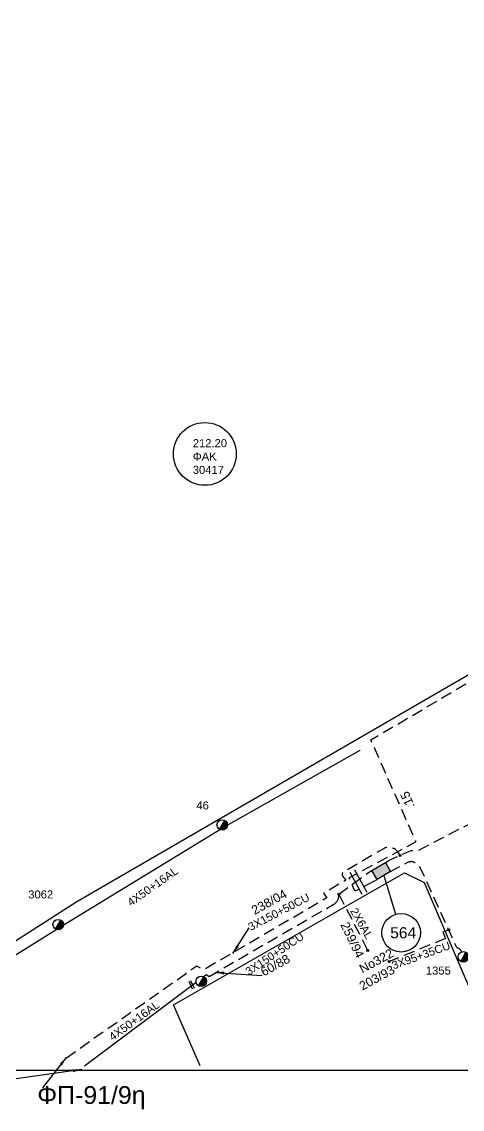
# Model space of a CAD drawing. Header units: millimetres. Extents: x 938 to 3112, y 793 to 1825.
# Drawn here: x 1285.4 to 1384.3, y 795.7 to 1040.3 of the extents above; entities that cross this region are included whole.
import ezdxf
from ezdxf.enums import TextEntityAlignment as Align

# ---------------------------------------------------------------- set-up
doc = ezdxf.new("R2010")
doc.units = ezdxf.units.MM
doc.linetypes.add('DASHED', pattern=[19.05, 12.7, -6.35])
for name, color, linetype in [('Link Box 4 Διευθύνσεων', 7, 'Continuous'), ('Γέφυρες Εναερίου Δικτύου', 7, 'Continuous'), ('Γυμνά εναέρια ΧΤ και ΦΟΠ (3Φ)   4x50+16AL', 7, 'Continuous'), ('Επιγραφές - Σχήματα', 7, 'Continuous'), ('Καλώδια ΧΤ   2x6AL', 7, 'DASHED'), ('Καλώδια ΧΤ   3x150+50CU', 7, 'DASHED'), ('Καλώδια ΧΤ   3x95+35CU', 7, 'DASHED'), ('Μηχανική τομή', 7, 'Continuous'), ('Στύλος ΦΜ', 7, 'Continuous'), ('Στύλος ΦΜ @ 1', 7, 'Continuous'), ('Συνδέσεις', 7, 'Continuous'), ('Τομή', 7, 'Continuous'), ('Υπόβαθρο ΔΕΗ', 7, 'Continuous'), ('Υπόγεια Καλώδια Δικτύου ΧΤ   .15', 7, 'DASHED')]:
    doc.layers.add(name, color=color, linetype=linetype)
doc.styles.get("Standard").update_dxf_attribs({"font": 'arial.ttf'})
doc.linetypes.add('SYN_LINE', pattern='A,0.5,-0.0001,["/\\/\\/\\/",Standard,S=0.1,R=0,X=0,Y=-0.05],-0.25', length=0.7501)
doc.dimstyles.new('ISO-25', dxfattribs={"dimtxt": 2.5, "dimasz": 2.5, "dimexe": 1.25, "dimexo": 0.625, "dimtad": 1, "dimtxsty": 'Standard', "dimcen": 2.5, "dimaunit": 2, "dimazin": 0, "dimtfac": 1, "dimtmove": 0, "dimatfit": 3, "dimfxl": 1, "dimarcsym": 0})

# ---------------------------------------------------------------- blocks, each defined once
blk = doc.blocks.new('LINK BOX 4 ΑΝΑΧΩΡΗΣΕΩΝ')
at = {"layer": 'Link Box 4 Διευθύνσεων', "ltscale": 40}
blk.add_hatch(color=256, dxfattribs=at).paths.add_polyline_path([(-3.54, 0), (-3.54, -4.67), (3.54, -4.67), (3.54, 0)])
for p, q in [((-3.54, 0), (-5.33, 0)), ((5.33, 0), (3.54, 0)), ((-3.54, -4.67), (-5.33, -4.67)), ((5.33, -4.67), (3.54, -4.67))]:
    blk.add_line(p, q, dxfattribs=at)
blk.add_lwpolyline([(-3.54, -4.67), (-3.54, 0), (3.54, 0), (3.54, -4.67)], close=True, dxfattribs=at)
blk = doc.blocks.new('ΥΠΑΡΧΩΝ ΤΣΙΜΕΝΤΕΝΙΟΣ ΣΤΥΛΟΣ')
at = {"layer": 'Στύλος ΦΜ'}
blk.add_hatch(color=256, dxfattribs=at).paths.add_polyline_path([(-1.29, -2.28, 0.574793), (2.62, 0, 0.268822), (1.3, 2.27)])
blk.add_line((-1.29, -2.28), (1.3, 2.27), dxfattribs=at)
blk.add_circle((0, 0), 2.62, dxfattribs=at)
at = {"layer": 'Στύλος ΦΜ', "flags": 4}
for tag, p in [('ΑΡΙΘΜΟΣ', (-4.68, 8.05)), ('ΤΥΠΟΣ', (-4.91, 3.03))]:
    blk.add_attdef(tag, p, '', height=4, dxfattribs=at)
blk = doc.blocks.new('ΤΟΜΗ')
at = {"layer": 'Τομή', "ltscale": 40}
for p, q in [((-5.68, 0), (5.68, 0)), ((5.68, -2.33), (-5.68, -2.33))]:
    blk.add_line(p, q, dxfattribs=at)
blk = doc.blocks.new('_ΣΥΝΔΕΣΗ')
at = {"layer": 'Συνδέσεις', "linetype": 'SYN_LINE', "ltscale": 40}
blk.add_hatch(color=256, dxfattribs=at).paths.add_polyline_path([(0.5, -0.01, 1), (-0.5, -0.01, 1)])
at = {"layer": 'Συνδέσεις'}
blk.add_circle((0, -0.01), 0.5, dxfattribs=at)
blk = doc.blocks.new('ΜΗΧΑΝΙΚΗ ΤΟΜΗ')
at = {"layer": 'Μηχανική τομή', "ltscale": 40}
for p, q in [((-1.89, 0.78), (1.89, 0.78)), ((1.89, 0), (-1.89, 0))]:
    blk.add_line(p, q, dxfattribs=at)

msp = doc.modelspace()

# ---------------------------------------------------------------- linework, layer by layer
at = {"layer": 'Γέφυρες Εναερίου Δικτύου', "color": 173, "linetype": 'DASHED', "ltscale": 0.2}
for p, q in [((1356.58, 844.07), (1363.22, 848.92)), ((1326.89, 826.03), (1327.46, 825.57))]:
    msp.add_line(p, q, dxfattribs=at)
at = {"layer": 'Γέφυρες Εναερίου Δικτύου', "color": 30, "linetype": 'DASHED', "ltscale": 0.2, "flags": 128}
msp.add_lwpolyline([(1384.2, 831.08, 0.217178), (1383.11, 832.05), (1374.89, 850.06), (1373.84, 850.99, 0.302293), (1372.17, 851.22), (1368.99, 849.61)], format="xyb", dxfattribs=at)
at = {"layer": 'Γέφυρες Εναερίου Δικτύου', "color": 173, "linetype": 'DASHED', "ltscale": 0.2}
msp.add_arc((1354.28, 843.8), 2.32, 300.1084, 6.7192, dxfattribs=at)
at = {"layer": 'Γυμνά εναέρια ΧΤ και ΦΟΠ (3Φ)   4x50+16AL', "color": 173}
for p, q in [((1299.46, 805.43), (1324.51, 824.24)), ((1326.2, 825.51), (1326.89, 826.03))]:
    msp.add_line(p, q, dxfattribs=at)
at = {"layer": 'Γυμνά εναέρια ΧΤ και ΦΟΠ (3Φ)   4x50+16AL', "color": 173, "flags": 128}
msp.add_lwpolyline([(1266.69, 804.39), (1254.9, 812.26), (1295.25, 837.46), (1330.6, 859.03), (1361.38, 876.47), (1361.38, 876.47)], dxfattribs=at)
at = {"layer": 'Επιγραφές - Σχήματα', "linetype": 'Continuous', "ltscale": 0.2}
msp.add_line((1366.7, 848.26), (1369.32, 839.53), dxfattribs=at)
at = {"layer": 'Επιγραφές - Σχήματα'}
msp.add_lwpolyline([(974.02, 1807.96), (2963.81, 1807.96), (2963.81, 804.4), (974.02, 804.4)], close=True, dxfattribs=at)
at = {"layer": 'Επιγραφές - Σχήματα', "linetype": 'Continuous', "ltscale": 0.2}
for centre, radius in [((1326.49, 943.06), 7.06), ((1370.58, 835.38), 4.33)]:
    msp.add_circle(centre, radius, dxfattribs=at)
at = {"layer": 'Καλώδια ΧΤ   2x6AL', "color": 173, "linetype": 'DASHED', "ltscale": 0.2, "flags": 128}
msp.add_lwpolyline([(1356.58, 844.07), (1363.05, 831.44)], dxfattribs=at)
at = {"layer": 'Καλώδια ΧΤ   3x150+50CU', "color": 173, "linetype": 'DASHED', "ltscale": 0.2}
msp.add_line((1327.46, 825.57), (1355.44, 841.79), dxfattribs=at)
at = {"layer": 'Καλώδια ΧΤ   3x150+50CU', "color": 27, "linetype": 'DASHED', "ltscale": 0.2, "flags": 128}
msp.add_lwpolyline([(1370.43, 852.77), (1369.79, 853.63, 0.387774), (1366.59, 854.25), (1357.68, 849.06, 0.401845), (1357.41, 848.1), (1358.16, 847.21), (1353.14, 844.25), (1353.9, 843.22), (1326.3, 827.09), (1324.65, 827.86), (1295.39, 807.19)], format="xyb", dxfattribs=at)
at = {"layer": 'Καλώδια ΧΤ   3x95+35CU', "color": 30, "linetype": 'DASHED', "ltscale": 0.2}
msp.add_line((1379.98, 835.54), (1380.57, 834.06), dxfattribs=at)
at = {"layer": 'Καλώδια ΧΤ   3x95+35CU', "color": 30, "linetype": 'DASHED', "ltscale": 0.2, "flags": 128}
for points in [[(1380.57, 834.06), (1367.87, 828.92)], [(1381.29, 836.06), (1379.98, 835.54)]]:
    msp.add_lwpolyline(points, dxfattribs=at)
at = {"layer": 'Υπόβαθρο ΔΕΗ', "flags": 128}
msp.add_lwpolyline([(968.38, 1262.3), (1005.47, 1287.97), (1014.92, 1295.64, -0.130124), (1034.24, 1303.02), (1175.39, 1294.7, -0.110076), (1201.96, 1285.33), (1304.22, 1218.33), (1384.98, 1168.46), (1393.57, 1163.42, 0.165982), (1435.91, 1153.55), (1472.6, 1165.05), (1488.44, 1174, -0.021018), (1470.61, 1112.18, -0.014819), (1448.44, 1053.13, 0.028235), (1433.99, 1007.54, -0.000628), (1418.67, 960, 0.029886), (1405.42, 904.78), (1297.7, 842.37), (1280.84, 831.49), (1256.36, 814.91), (1238.89, 804.31)], format="xyb", dxfattribs=at)
msp.add_lwpolyline([(968.38, 1262.3), (1005.47, 1287.97), (1014.92, 1295.64, -0.130124), (1034.24, 1303.02), (1175.39, 1294.7, -0.110076), (1201.96, 1285.33), (1304.22, 1218.33), (1384.98, 1168.46), (1393.57, 1163.42, 0.165982), (1435.91, 1153.55), (1472.6, 1165.05), (1488.44, 1174, -0.021018), (1470.61, 1112.18, -0.014819), (1448.44, 1053.13, 0.028235), (1433.99, 1007.54, -0.000628), (1418.67, 960, 0.029886), (1405.42, 904.78), (1297.7, 842.37), (1280.84, 831.49), (1256.36, 814.91), (1238.89, 804.31)], format="xyb", dxfattribs=at)
msp.add_lwpolyline([(1325.44, 805.45), (1319.47, 819.17), (1371.32, 848.88), (1375.72, 846.68), (1393.99, 804.04)], dxfattribs=at)
msp.add_lwpolyline([(1325.44, 805.45), (1319.47, 819.17), (1371.32, 848.88), (1375.72, 846.68), (1393.99, 804.04)], dxfattribs=at)
at = {"layer": 'Υπόγεια Καλώδια Δικτύου ΧΤ   .15', "color": 30, "linetype": 'DASHED', "ltscale": 0.2, "flags": 128}
msp.add_lwpolyline([(1364.4, 846.91), (1360.21, 844.72), (1358.9, 847.73), (1373.93, 855.87), (1364.58, 876.94), (1364.58, 876.94), (1363.78, 878.75), (1410.15, 906.12), (1411.59, 903.65), (1440.7, 920.58), (1441.44, 923.97), (1464.94, 937.29), (1490.4, 951.71), (1514.07, 965.13), (1516.01, 964.21), (1518.76, 965.82)], dxfattribs=at)
at = {"layer": 'Υπόγεια Καλώδια Δικτύου ΧΤ   .15', "color": 27, "linetype": 'DASHED', "ltscale": 0.2, "flags": 128}
msp.add_lwpolyline([(1403.26, 870.02), (1390.95, 862.43), (1374.51, 853.91), (1372.74, 853.78), (1367.81, 851.62)], dxfattribs=at)

# ---------------------------------------------------------------- block references
at = {"layer": 'Link Box 4 Διευθύνσεων', "xscale": 0.500000000000486, "yscale": 0.500000000000486, "zscale": 0.500000000000486, "rotation": 210.4636631955609}
msp.add_blockref('LINK BOX 4 ΑΝΑΧΩΡΗΣΕΩΝ', (1366.7, 848.26), dxfattribs=at)
at = {"layer": 'Μηχανική τομή', "xscale": 0.500000000000051, "yscale": 0.500000000000051, "zscale": 0.500000000000051, "rotation": 294.3175626862633}
msp.add_blockref('ΜΗΧΑΝΙΚΗ ΤΟΜΗ', (1323.33, 823.59), dxfattribs=at)
at = {"layer": 'Στύλος ΦΜ @ 1', "ltscale": 40}
ref = msp.add_blockref('ΥΠΑΡΧΩΝ ΤΣΙΜΕΝΤΕΝΙΟΣ ΣΤΥΛΟΣ', (1330.39, 859.63), dxfattribs=dict(at, xscale=0.4499999999998181, yscale=0.4499999999998181, zscale=0.4499999999998181))
ref.add_attrib('ΤΥΠΟΣ', '46', (1324.58, 863.11), dxfattribs={"layer": 'Στύλος ΦΜ', "height": 1.8, "flags": 4})
ref = msp.add_blockref('ΥΠΑΡΧΩΝ ΤΣΙΜΕΝΤΕΝΙΟΣ ΣΤΥΛΟΣ', (1330.39, 859.63), dxfattribs=dict(at, xscale=0.4499999999998181, yscale=0.4499999999998181, zscale=0.4499999999998181))
ref.add_attrib('ΤΥΠΟΣ', '46', (1324.58, 863.11), dxfattribs={"layer": 'Στύλος ΦΜ', "height": 1.8, "flags": 4})
ref = msp.add_blockref('ΥΠΑΡΧΩΝ ΤΣΙΜΕΝΤΕΝΙΟΣ ΣΤΥΛΟΣ', (1293.55, 837.22), dxfattribs=dict(at, xscale=0.4499999999998181, yscale=0.4499999999998181, zscale=0.4499999999998181))
ref.add_attrib('ΤΥΠΟΣ', '3062', (1286.82, 843.1), dxfattribs={"layer": 'Στύλος ΦΜ', "height": 1.8, "flags": 4})
ref = msp.add_blockref('ΥΠΑΡΧΩΝ ΤΣΙΜΕΝΤΕΝΙΟΣ ΣΤΥΛΟΣ', (1293.55, 837.22), dxfattribs=dict(at, xscale=0.4499999999998181, yscale=0.4499999999998181, zscale=0.4499999999998181))
ref.add_attrib('ΤΥΠΟΣ', '3062', (1286.82, 843.1), dxfattribs={"layer": 'Στύλος ΦΜ', "height": 1.8, "flags": 4})
ref = msp.add_blockref('ΥΠΑΡΧΩΝ ΤΣΙΜΕΝΤΕΝΙΟΣ ΣΤΥΛΟΣ', (1384.56, 829.96), dxfattribs=dict(at, xscale=0.4499999999998181, yscale=0.4499999999998181, zscale=0.4499999999998181))
ref.add_attrib('ΤΥΠΟΣ', '1355', (1376.14, 825.98), dxfattribs={"layer": 'Στύλος ΦΜ', "height": 1.8, "flags": 4})
at = {"layer": 'Στύλος ΦΜ @ 1', "ltscale": 40, "xscale": 0.4499999999998181, "yscale": 0.4499999999998181, "zscale": 0.4499999999998181}
msp.add_blockref('ΥΠΑΡΧΩΝ ΤΣΙΜΕΝΤΕΝΙΟΣ ΣΤΥΛΟΣ', (1325.67, 824.46), dxfattribs=at)
msp.add_blockref('ΥΠΑΡΧΩΝ ΤΣΙΜΕΝΤΕΝΙΟΣ ΣΤΥΛΟΣ', (1325.67, 824.46), dxfattribs=at)
at = {"layer": 'Συνδέσεις', "xscale": 0.4500000000000455, "yscale": 0.4500000000000455, "zscale": 0.4500000000000455}
for p in [(1370.39, 852.75), (1356.6, 844.06), (1381.31, 836.04), (1363.07, 831.42), (1367.89, 828.91)]:
    msp.add_blockref('_ΣΥΝΔΕΣΗ', p, dxfattribs=at)
at = {"layer": 'Τομή', "xscale": 0.4999999999999916, "yscale": 0.4999999999999916, "zscale": 0.4999999999999916, "rotation": 298.7604921480912}
msp.add_blockref('ΤΟΜΗ', (1361.49, 847.01), dxfattribs=at)
msp.add_blockref('ΤΟΜΗ', (1361.49, 847.01), dxfattribs=at)

# ---------------------------------------------------------------- texts
at = {"layer": 'Γυμνά εναέρια ΧΤ και ΦΟΠ (3Φ)   4x50+16AL'}
for rotation, p in [(35.1682, (1314.75, 845.79)), (35.9134, (1310.59, 815.61))]:
    msp.add_text('4X50+16AL', height=1.8, rotation=rotation, dxfattribs=at).set_placement(p, align=Align.MIDDLE)
at = {"layer": 'Επιγραφές - Σχήματα', "linetype": 'Continuous', "ltscale": 0.2, "attachment_point": 1}
for s, insert, char_height, width in [('212.20\\PΦΑΚ\\P30417', (1323.78, 946.38), 1.8, 19.5773), ('564', (1368.13, 836.63), 2.5, 4.1351)]:
    msp.add_mtext(s, dxfattribs=dict(at, insert=insert, char_height=char_height, width=width))
at = {"layer": 'Επιγραφές - Σχήματα', "linetype": 'DASHED', "ltscale": 0.2, "char_height": 2, "width": 17.7581, "attachment_point": 1}
for s, insert, rotation in [('238/04', (1336.7, 841.12), 28.8044), ('259/94', (1358.71, 838.05), 295.4363), ('Νο322', (1360.92, 827.95), 28.8044), ('60/88', (1338.76, 827.28), 28.8044), ('203/93', (1360.91, 824.08), 28.8044)]:
    msp.add_mtext(s, dxfattribs=dict(at, insert=insert, rotation=rotation))
at = {"layer": 'Επιγραφές - Σχήματα', "linetype": 'DASHED', "ltscale": 0.2, "insert": (1288.84, 800.89), "char_height": 4, "width": 17.2922, "attachment_point": 1}
msp.add_mtext('ΦΠ-91/9η', dxfattribs=at)
at = {"layer": 'Καλώδια ΧΤ   2x6AL', "ltscale": 0.2}
msp.add_text('2X6AL', height=1.8, rotation=299.5622, dxfattribs=at).set_placement((1361.7, 837.48), align=Align.MIDDLE)
at = {"layer": 'Καλώδια ΧΤ   3x150+50CU', "ltscale": 0.2}
for rotation, p in [(27.6236, (1343.1, 840.07)), (33.6649, (1342.16, 830.66))]:
    msp.add_text('3X150+50CU', height=1.8, rotation=rotation, dxfattribs=at).set_placement(p, align=Align.MIDDLE)
at = {"layer": 'Καλώδια ΧΤ   3x95+35CU', "ltscale": 0.2}
msp.add_text('3X95+35CU', height=1.8, rotation=19.8678, dxfattribs=at).set_placement((1375.04, 830.29), align=Align.MIDDLE)
at = {"layer": 'Υπόγεια Καλώδια Δικτύου ΧΤ   .15', "linetype": 'DASHED', "ltscale": 0.2, "insert": (1371.86, 863.04), "char_height": 2, "width": 17.7581, "attachment_point": 1, "rotation": 113.7364}
msp.add_mtext('.15', dxfattribs=at)

# ---------------------------------------------------------------- leaders
at = {"layer": 'Επιγραφές - Σχήματα', "ltscale": 40}
for points in [[(1332.77, 830.7), (1336.44, 836.48)], [(1328.84, 826.46), (1339.33, 825.77)], [(1295.37, 807.3), (1290, 800.52)], [(1298.83, 804.62), (1278.61, 801.76)]]:
    msp.add_leader(points, dimstyle='ISO-25', override={"dimasz": 2, "dimtad": 0}, dxfattribs=at)

doc.saveas('drawing.dxf')
